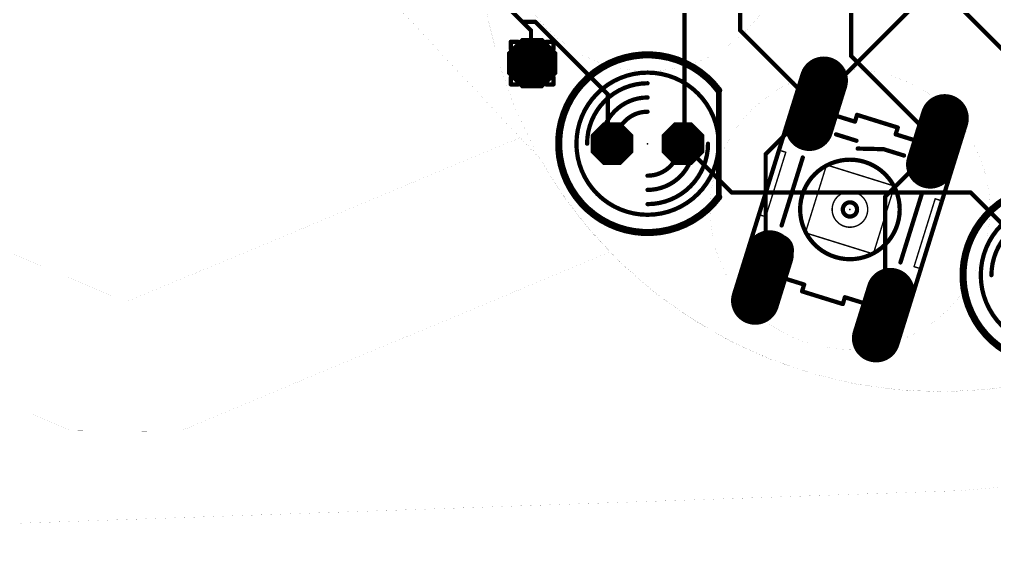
# Model space of a CAD drawing. Extents: x -96 to 96, y -43 to 63.
# Drawn here: x 43 to 77.82, y -42.97 to -23.54 of the extents above; entities that cross this region are included whole.
import ezdxf

# ---------------------------------------------------------------- set-up
doc = ezdxf.new("R2010")
doc.units = 0
for name, color, linetype in [('1', 12, 'CONTINUOUS'), ('16', 132, 'CONTINUOUS'), ('17', 110, 'CONTINUOUS'), ('20', 31, 'CONTINUOUS'), ('21', 253, 'CONTINUOUS'), ('23', 53, 'CONTINUOUS'), ('25', 253, 'CONTINUOUS'), ('29', 253, 'CONTINUOUS'), ('30', 253, 'CONTINUOUS'), ('44', 253, 'CONTINUOUS'), ('51', 253, 'CONTINUOUS')]:
    doc.layers.add(name, color=color, linetype=linetype)

# ---------------------------------------------------------------- blocks, each defined once
blk = doc.blocks.new('OCTAGONP')
at = {"const_width": 0.5}
blk.add_lwpolyline([(-0.25, -0.1036), (-0.25, 0.1036), (-0.1036, 0.25), (0.1036, 0.25), (0.25, 0.1036), (0.25, -0.1036), (0.1036, -0.25), (-0.1036, -0.25), (-0.25, -0.1036), (-0.25, 0.1036)], dxfattribs=at)
blk = doc.blocks.new('LONGP100')
at = {"const_width": 1}
blk.add_lwpolyline([(-0.5, 0), (0.5, 0)], dxfattribs=at)
at = {"const_width": 0.5}
for points in [[(-0.5, 0.25, 1), (-0.5, -0.25)], [(0.5, -0.25, 1), (0.5, 0.25)]]:
    blk.add_lwpolyline(points, format="xyb", dxfattribs=at)

msp = doc.modelspace()

# ---------------------------------------------------------------- linework, layer by layer
at = {"layer": '1', "const_width": 0.1524}
for points in [[(72.6948, -24.8412), (72.6948, -17.3736)], [(72.9996, -19.5072), (78.486, -24.9936)], [(58.674, -21.336), (60.96, -23.622)], [(68.7324, -23.9268), (68.7324, -22.7076)], [(60.96, -23.622), (61.4172, -23.622)], [(61.4172, -23.622), (64.008, -26.2128)], [(71.3232, -26.5176), (68.7324, -23.9268)], [(75.7428, -27.8892), (72.6948, -24.8412)], [(64.008, -26.2128), (64.008, -27.8892)], [(71.3232, -26.5176), (71.4635, -26.5486)], [(71.3232, -26.67), (69.6468, -28.3464)], [(71.3232, -26.67), (71.4635, -26.5486)], [(64.008, -27.8892), (64.158, -27.976)], [(75.7428, -27.8892), (75.7802, -27.8931)], [(75.7428, -28.0416), (75.7802, -27.8931)], [(75.7428, -28.0416), (73.914, -29.8704)], [(69.6468, -28.3464), (69.6468, -32.6136)], [(73.914, -29.8704), (73.914, -33.9852)], [(69.6468, -32.6136), (69.5298, -32.7569)], [(73.914, -33.9852), (73.8465, -34.1014)]]:
    msp.add_lwpolyline(points, dxfattribs=at)
at = {"layer": '1', "const_width": 0.0762}
for points in [[(60.96, -23.5839, 1), (60.96, -23.6601)], [(60.9331, -23.6489, 1), (60.9869, -23.5951)], [(61.4441, -23.5951, 1), (61.3903, -23.6489)], [(61.4172, -23.6601, 1), (61.4172, -23.5839)], [(68.6943, -23.9268, 1), (68.7705, -23.9268)], [(68.7593, -23.8999, 1), (68.7055, -23.9537)], [(72.6567, -24.8412, 1), (72.7329, -24.8412)], [(72.7217, -24.8143, 1), (72.6679, -24.8681)], [(64.0461, -26.2128, 1), (63.9699, -26.2128)], [(63.9811, -26.2397, 1), (64.0349, -26.1859)], [(71.3314, -26.4804, 1), (71.315, -26.5548)], [(71.2963, -26.5445, 1), (71.3501, -26.4907)], [(71.2983, -26.6412, 1), (71.3481, -26.6988)], [(71.3501, -26.6969, 1), (71.2963, -26.6431)], [(71.4884, -26.5774, 1), (71.4386, -26.5198)], [(71.4553, -26.5858, 1), (71.4717, -26.5114)], [(64.0271, -27.8562, 1), (63.9889, -27.9222)], [(63.9699, -27.8892, 1), (64.0461, -27.8892)], [(75.7468, -27.8513, 1), (75.7388, -27.9271)], [(75.7159, -27.9161, 1), (75.7697, -27.8623)], [(75.8171, -27.9024, 1), (75.7432, -27.8838)], [(75.7762, -27.931, 1), (75.7841, -27.8552)], [(64.1389, -28.009, 1), (64.1771, -27.943)], [(75.7059, -28.0323, 1), (75.7797, -28.0509)], [(75.7697, -28.0685, 1), (75.7159, -28.0147)], [(69.6849, -28.3464, 1), (69.6087, -28.3464)], [(69.6199, -28.3195, 1), (69.6737, -28.3733)], [(73.9521, -29.8704, 1), (73.8759, -29.8704)], [(73.8871, -29.8435, 1), (73.9409, -29.8973)], [(69.5003, -32.7328, 1), (69.5594, -32.781)], [(69.6087, -32.6136, 1), (69.6849, -32.6136)], [(69.6763, -32.6377, 1), (69.6173, -32.5895)], [(73.8136, -34.0822, 1), (73.8794, -34.1205)], [(73.8759, -33.9852, 1), (73.9521, -33.9852)], [(73.9469, -34.0043, 1), (73.8811, -33.9661)]]:
    msp.add_lwpolyline(points, format="xyb", dxfattribs=at)
at = {"layer": '16', "const_width": 0.1524}
for points in [[(66.7512, -12.8016), (66.7512, -27.8892)], [(59.436, -22.098), (61.2648, -23.9268)], [(71.4756, -26.5176), (75.1332, -22.86)], [(61.2648, -23.9268), (61.2648, -24.9936)], [(61.2648, -24.9936), (61.307, -25.098)], [(71.4756, -26.5176), (71.4635, -26.5486)], [(66.7512, -27.8892), (66.698, -27.976)], [(66.7512, -28.0416), (66.698, -27.976)], [(66.7512, -28.0416), (68.4276, -29.718)], [(68.4276, -29.718), (76.962, -29.718)], [(76.962, -29.718), (79.8576, -32.6136)]]:
    msp.add_lwpolyline(points, dxfattribs=at)
at = {"layer": '16', "const_width": 0.0762}
for points in [[(61.3029, -23.9268, 1), (61.2267, -23.9268)], [(61.2379, -23.9537, 1), (61.2917, -23.8999)], [(61.3001, -24.9793, 1), (61.2295, -25.0079)], [(61.2267, -24.9936, 1), (61.3029, -24.9936)], [(61.2717, -25.1123, 1), (61.3423, -25.0837)], [(71.4487, -26.4907, 1), (71.5025, -26.5445)], [(71.5111, -26.5314, 1), (71.4401, -26.5038)], [(71.428, -26.5348, 1), (71.499, -26.5625)], [(66.7131, -27.8892, 1), (66.7893, -27.8892)], [(66.7837, -27.9091, 1), (66.7187, -27.8693)], [(66.7276, -27.952, 1), (66.6684, -28)], [(66.6655, -27.9561, 1), (66.7305, -27.9959)], [(66.7781, -28.0147, 1), (66.7243, -28.0685)], [(66.7216, -28.0656, 1), (66.7808, -28.0176)], [(68.4276, -29.6799, 1), (68.4276, -29.7561)], [(68.4007, -29.7449, 1), (68.4545, -29.6911)], [(76.9889, -29.6911, 1), (76.9351, -29.7449)], [(76.962, -29.7561, 1), (76.962, -29.6799)]]:
    msp.add_lwpolyline(points, format="xyb", dxfattribs=at)
at = {"layer": '20'}
for points, const_width in [([(61.5767, -28.5094, 1.3858), (82.4964, -5.3099)], 0.001), ([(61.5769, -28.5093, 1), (61.5765, -28.5095)], 0.0005), ([(61.5765, -28.5096, 1), (61.5769, -28.5092)], 0.0005)]:
    msp.add_lwpolyline(points, format="xyb", dxfattribs=dict(at, const_width=const_width))
at = {"layer": '20', "const_width": 0.001}
msp.add_lwpolyline([(43, -8.6615), (61.5767, -28.5094)], dxfattribs=at)
at = {"layer": '21'}
for points, const_width in [([(60.799, -24.336), (60.545, -24.336)], 0.1524), ([(60.545, -24.336), (60.545, -24.59)], 0.1524), ([(62.069, -24.336), (61.815, -24.336)], 0.1524), ([(62.069, -24.59), (62.069, -24.336)], 0.1524), ([(60.545, -25.606), (60.545, -25.86)], 0.1524), ([(62.069, -25.86), (62.069, -25.606)], 0.1524), ([(60.545, -25.86), (60.799, -25.86)], 0.1524), ([(61.815, -25.86), (62.069, -25.86)], 0.1524), ([(67.968, -29.881), (67.968, -26.071)], 0.2032), ([(72.8339, -27.1883), (72.5914, -27.1128)], 0.1524), ([(72.8339, -27.1883), (72.9094, -26.9458)], 0.1524), ([(74.3645, -27.399), (72.9094, -26.9458)], 0.1524), ([(70.3869, -27.3573), (70.1226, -28.2061)], 0.1524), ([(74.3645, -27.399), (74.2889, -27.6415)], 0.1524), ([(74.2889, -27.6415), (74.5314, -27.717)], 0.1524), ([(70.1226, -28.2061), (69.405, -30.5099)], 0.1524), ([(70.3651, -28.2816), (70.1226, -28.2061)], 0.0508), ([(69.6475, -30.5854), (70.3651, -28.2816)], 0.0508), ([(75.9428, -30.0189), (76.2071, -29.1701)], 0.1524), ([(74.9449, -32.3684), (75.7003, -29.9433)], 0.0508), ([(75.1874, -32.4439), (75.9428, -30.0189)], 0.1524), ([(75.9428, -30.0189), (75.7003, -29.9433)], 0.0508), ([(69.405, -30.5099), (69.1029, -31.4799)], 0.1524), ([(69.6475, -30.5854), (69.405, -30.5099)], 0.0508), ([(74.9231, -33.2927), (75.1874, -32.4439)], 0.1524), ([(74.9449, -32.3684), (75.1874, -32.4439)], 0.0508), ([(71.0211, -33.0085), (70.7786, -32.933)], 0.1524), ([(70.9455, -33.251), (71.0211, -33.0085)], 0.1524), ([(70.9455, -33.251), (72.4006, -33.7042)], 0.1524), ([(72.4761, -33.4617), (72.4006, -33.7042)], 0.1524), ([(72.4761, -33.4617), (72.7186, -33.5372)], 0.1524)]:
    msp.add_lwpolyline(points, dxfattribs=dict(at, const_width=const_width))
for points, const_width in [([(60.545, -24.2979, 1), (60.545, -24.3741)], 0.0762), ([(60.5831, -24.336, 1), (60.5069, -24.336)], 0.0762), ([(60.799, -24.3741, 1), (60.799, -24.2979)], 0.0762), ([(61.815, -24.2979, 1), (61.815, -24.3741)], 0.0762), ([(62.1071, -24.336, 1), (62.0309, -24.336)], 0.0762), ([(62.069, -24.3741, 1), (62.069, -24.2979)], 0.0762), ([(60.5069, -24.59, 1), (60.5831, -24.59)], 0.0762), ([(62.0309, -24.59, 1), (62.1071, -24.59)], 0.0762), ([(67.968, -26.071, 3), (67.968, -29.881)], 0.254), ([(65.428, -30.516, 1), (65.428, -25.436, 1), (65.428, -30.516)], 0.1524), ([(60.5831, -25.606, 1), (60.5069, -25.606)], 0.0762), ([(62.1071, -25.606, 1), (62.0309, -25.606)], 0.0762), ([(60.545, -25.8219, 1), (60.545, -25.8981)], 0.0762), ([(60.5069, -25.86, 1), (60.5831, -25.86)], 0.0762), ([(60.799, -25.8981, 1), (60.799, -25.8219)], 0.0762), ([(61.815, -25.8219, 1), (61.815, -25.8981)], 0.0762), ([(62.0309, -25.86, 1), (62.1071, -25.86)], 0.0762), ([(62.069, -25.8981, 1), (62.069, -25.8219)], 0.0762), ([(67.9172, -26.1091, 1), (68.0188, -26.0329)], 0.127), ([(68.0188, -26.071, 1), (67.9172, -26.071)], 0.1016), ([(72.6027, -27.0764, 1), (72.58, -27.1491)], 0.0762), ([(72.7975, -27.177, 1), (72.8702, -27.1996)], 0.0762), ([(72.8225, -27.2247, 1), (72.8452, -27.1519)], 0.0762), ([(72.9207, -26.9094, 1), (72.8981, -26.9822)], 0.0762), ([(72.9458, -26.9571, 1), (72.873, -26.9344)], 0.0762), ([(70.4233, -27.3686, 1), (70.3505, -27.3459)], 0.0762), ([(74.4008, -27.4103, 1), (74.3281, -27.3876)], 0.0762), ([(74.3531, -27.4354, 1), (74.3758, -27.3626)], 0.0762), ([(74.3003, -27.6051, 1), (74.2776, -27.6779)], 0.0762), ([(74.2525, -27.6302, 1), (74.3253, -27.6528)], 0.0762), ([(74.5201, -27.7534, 1), (74.5428, -27.6806)], 0.0762), ([(70.0862, -28.1947, 1), (70.1589, -28.2174)], 0.0762), ([(70.1589, -28.2174, 1), (70.0862, -28.1947)], 0.0762), ([(70.1263, -28.1939, 1), (70.1188, -28.2182)], 0.0254), ([(70.3772, -28.2854, 1), (70.3529, -28.2778)], 0.0254), ([(70.3613, -28.2937, 1), (70.3688, -28.2695)], 0.0254), ([(72.655, -32.103, 1), (72.655, -28.547, 1), (72.655, -32.103)], 0.1524), ([(76.2435, -29.1814, 1), (76.1708, -29.1587)], 0.0762), ([(82.408, -30.767, 3), (82.408, -34.577)], 0.254), ([(68.0188, -29.9191, 1), (67.9172, -29.8429)], 0.127), ([(67.9172, -29.881, 1), (68.0188, -29.881)], 0.1016), ([(75.704, -29.9312, 1), (75.6965, -29.9554)], 0.0254), ([(75.7124, -29.9471, 1), (75.6881, -29.9395)], 0.0254), ([(75.9792, -30.0302, 1), (75.9064, -30.0075)], 0.0762), ([(72.655, -30.579, 1), (72.655, -30.071, 1), (72.655, -30.579)], 0.1524), ([(75.9064, -30.0075, 1), (75.9792, -30.0302)], 0.0762), ([(75.939, -30.031, 1), (75.9466, -30.0067)], 0.0254), ([(79.868, -35.212, 1), (79.868, -30.132, 1), (79.868, -35.212)], 0.1524), ([(69.3686, -30.4986, 1), (69.4414, -30.5212)], 0.0762), ([(69.4414, -30.5212, 1), (69.3686, -30.4986)], 0.0762), ([(69.4088, -30.4978, 1), (69.4012, -30.522)], 0.0254), ([(69.6354, -30.5816, 1), (69.6596, -30.5892)], 0.0254), ([(69.6437, -30.5976, 1), (69.6513, -30.5733)], 0.0254), ([(69.0665, -31.4686, 1), (69.1392, -31.4913)], 0.0762), ([(74.9328, -32.3646, 1), (74.9571, -32.3722)], 0.0254), ([(74.9487, -32.3563, 1), (74.9412, -32.3805)], 0.0254), ([(75.2238, -32.4553, 1), (75.1511, -32.4326)], 0.0762), ([(75.1511, -32.4326, 1), (75.2238, -32.4553)], 0.0762), ([(75.1837, -32.4561, 1), (75.1912, -32.4318)], 0.0254), ([(70.7899, -32.8966, 1), (70.7672, -32.9694)], 0.0762), ([(71.0574, -33.0198, 1), (70.9847, -32.9972)], 0.0762), ([(71.0097, -33.0449, 1), (71.0324, -32.9721)], 0.0762), ([(70.9569, -33.2146, 1), (70.9342, -33.2874)], 0.0762), ([(70.9092, -33.2397, 1), (70.9819, -33.2623)], 0.0762), ([(72.4875, -33.4253, 1), (72.4648, -33.4981)], 0.0762), ([(72.5125, -33.473, 1), (72.4398, -33.4504)], 0.0762), ([(74.8867, -33.2814, 1), (74.9595, -33.3041)], 0.0762), ([(72.3642, -33.6929, 1), (72.437, -33.7155)], 0.0762), ([(72.3893, -33.7406, 1), (72.4119, -33.6678)], 0.0762), ([(72.7073, -33.5736, 1), (72.73, -33.5009)], 0.0762)]:
    msp.add_lwpolyline(points, format="xyb", dxfattribs=dict(at, const_width=const_width))
at = {"layer": '23'}
for p in [(61.307, -25.098), (65.428, -27.976), (72.655, -30.325)]:
    msp.add_point(p, dxfattribs=at)
at = {"layer": '25'}
for points, const_width in [([(76.5814, -40.3711, 0.7397), (86.503, -3.4322)], 0.001), ([(75.8885, -36.8411, 1), (75.8885, -3.9251, 1), (75.8885, -36.8411)], 0.001), ([(61.5767, -28.5094, 1.4003), (82.1982, -5.1826)], 0.001), ([(61.5767, -28.5094, 1.4003), (82.1982, -5.1826)], 0.001), ([(65.4305, -25.3831, 1), (65.4305, -15.3831, 1), (65.4305, -25.3831)], 0.001), ([(72.6568, -35.3293, 1), (72.6568, -25.3293, 1), (72.6568, -35.3293)], 0.001), ([(65.4305, -30.4745, 1), (65.4305, -25.4745, 1), (65.4305, -30.4745)], 0.001), ([(65.4308, -26.9745, 1), (65.4303, -26.9745)], 0.0005), ([(60.8772, -27.7617, 1), (60.8768, -27.762)], 0.0005), ([(60.8771, -27.7621, 1), (60.8769, -27.7616)], 0.0005), ([(64.4305, -27.9743, 1), (64.4305, -27.9748)], 0.0005), ([(65.4305, -27.9743, 1), (65.4305, -27.9748)], 0.0005), ([(65.4308, -27.9745, 1), (65.4303, -27.9745)], 0.0005), ([(65.4303, -27.9745, 1), (65.4308, -27.9745)], 0.0005), ([(65.4305, -27.9748, 1), (65.4305, -27.9743)], 0.0005), ([(66.4305, -27.9748, 1), (66.4305, -27.9743)], 0.0005), ([(61.4664, -28.3114, 1), (61.4659, -28.3117)], 0.0005), ([(61.466, -28.3117, 1), (61.4663, -28.3114)], 0.0005), ([(61.4662, -28.3116, 0.067), (64.0774, -31.8445)], 0.001), ([(61.5769, -28.5093, 1), (61.5765, -28.5095)], 0.0005), ([(61.5769, -28.5093, 1), (61.5765, -28.5095)], 0.0005), ([(61.5765, -28.5096, 1), (61.5769, -28.5092)], 0.0005), ([(65.4303, -28.9745, 1), (65.4308, -28.9745)], 0.0005), ([(72.6571, -29.3293, 1), (72.6566, -29.3293)], 0.0005), ([(79.8767, -35.1751, 1), (79.8767, -30.1751, 1), (79.8767, -35.1751)], 0.001), ([(71.6568, -30.329, 1), (71.6568, -30.3295)], 0.0005), ([(72.6568, -30.329, 1), (72.6568, -30.3295)], 0.0005), ([(72.6571, -30.3293, 1), (72.6566, -30.3293)], 0.0005), ([(72.6566, -30.3293, 1), (72.6571, -30.3293)], 0.0005), ([(72.6568, -30.3295, 1), (72.6568, -30.329)], 0.0005), ([(73.6568, -30.3295, 1), (73.6568, -30.329)], 0.0005), ([(72.6566, -31.3293, 1), (72.6571, -31.3293)], 0.0005), ([(64.0775, -31.8447, 1), (64.0773, -31.8442)], 0.0005), ([(64.0772, -31.8446, 1), (64.0776, -31.8443)], 0.0005), ([(46.7879, -33.6382, 1), (46.7881, -33.6387)], 0.0005), ([(46.7879, -33.6387, 1), (46.7881, -33.6382)], 0.0005), ([(44.815, -38.2325, 1), (44.815, -38.233)], 0.0005), ([(44.8149, -38.2329, 1), (44.8151, -38.2325)], 0.0005), ([(48.7127, -38.2529, 1), (48.7129, -38.2533)], 0.0005), ([(48.7128, -38.2534, 1), (48.7128, -38.2529)], 0.0005), ([(76.5814, -40.3709, 1), (76.5814, -40.3713)], 0.0005), ([(76.5814, -40.3713, 1), (76.5814, -40.3709)], 0.0005)]:
    msp.add_lwpolyline(points, format="xyb", dxfattribs=dict(at, const_width=const_width))
at = {"layer": '25', "const_width": 0.001}
for points in [[(43, -8.6615), (61.5767, -28.5094)], [(65.4305, -27.9745), (65.4305, -26.9745)], [(32.9081, -27.6777), (46.788, -33.6384)], [(46.788, -33.6384), (60.877, -27.7618)], [(60.877, -27.7618), (61.4662, -28.3116)], [(65.4305, -27.9745), (64.4305, -27.9745)], [(65.4305, -27.9745), (65.4305, -28.9745)], [(65.4305, -27.9745), (66.4305, -27.9745)], [(72.6568, -30.3293), (72.6568, -29.3293)], [(72.6568, -30.3293), (71.6568, -30.3293)], [(72.6568, -30.3293), (72.6568, -31.3293)], [(72.6568, -30.3293), (73.6568, -30.3293)], [(44.815, -38.2327), (29.2283, -31.5389)], [(64.0774, -31.8445), (48.7128, -38.2531)], [(48.7128, -38.2531), (44.815, -38.2327)], [(1.4897, -42.9742), (76.5814, -40.3711)]]:
    msp.add_lwpolyline(points, dxfattribs=at)
at = {"layer": '44'}
for centre, radius in [((61.307, -25.098), 0.4572), ((71.4635, -26.5486), 0.508), ((75.7802, -27.8931), 0.508), ((64.158, -27.976), 0.4064), ((66.698, -27.976), 0.4064), ((69.5298, -32.7569), 0.508), ((73.8465, -34.1014), 0.508)]:
    msp.add_circle(centre, radius, dxfattribs=at)
at = {"layer": '51'}
for points, const_width in [([(61.307, -25.733, 1), (61.307, -24.463, 1), (61.307, -25.733)], 0.1524), ([(71.7982, -25.602, 1), (71.3132, -25.451)], 0.127), ([(71.2829, -25.4415, 1), (71.3435, -25.4604)], 0.0635), ([(71.3435, -25.4604, 1), (71.2829, -25.4415)], 0.0635), ([(72.3856, -25.8515, 1), (71.7793, -25.6627)], 0.127), ([(65.428, -25.817, 0.4142), (63.269, -27.976)], 0.1524), ([(65.428, -25.8551, 1), (65.428, -25.7789)], 0.0762), ([(71.749, -25.6532, 1), (71.8096, -25.6721)], 0.0635), ([(71.7679, -25.5926, 1), (71.8285, -25.6115)], 0.0635), ([(71.8285, -25.6115, 1), (71.7679, -25.5926)], 0.0635), ([(71.1696, -25.8053, 1), (71.2302, -25.8242)], 0.0635), ([(71.6924, -25.8351, 1), (71.753, -25.854)], 0.0635), ([(72.2609, -26.1452, 1), (72.3215, -26.1641)], 0.0635), ([(72.3553, -25.8421, 1), (72.4159, -25.861)], 0.0635), ([(72.4159, -25.861, 1), (72.3553, -25.8421)], 0.0635), ([(65.428, -26.325, 0.4142), (63.777, -27.976)], 0.1524), ([(65.428, -26.3631, 1), (65.428, -26.2869)], 0.0762), ([(65.428, -26.833, 0.4142), (64.285, -27.976)], 0.1524), ([(65.428, -26.8711, 1), (65.428, -26.7949)], 0.0762), ([(71.1476, -26.6232, 1), (71.125, -26.6959)], 0.0762), ([(71.154, -26.6933, 1), (71.1186, -26.6258)], 0.0762), ([(70.4825, -26.9598, 1), (70.5179, -27.0272)], 0.0762), ([(70.5366, -27.0048, 1), (70.4638, -26.9822)], 0.0762), ([(71.2357, -28.1296, 1), (71.2357, -27.1136, 1), (71.2357, -28.1296)], 0.1524), ([(72.58, -27.1491, 1), (72.6027, -27.0764)], 0.0762), ([(75.4721, -27.0456, 1), (75.4532, -27.1063)], 0.0635), ([(75.4923, -27.0644, 1), (75.4331, -27.0875)], 0.0635), ([(76.6787, -27.1222, 1), (76.6181, -27.1033)], 0.0635), ([(70.3505, -27.3459, 1), (70.4233, -27.3686)], 0.0762), ([(75.5812, -27.4662, 1), (75.6404, -27.4431)], 0.0635), ([(76.5445, -27.4462, 1), (76.5634, -27.3855)], 0.0635), ([(72.1713, -27.6071, 1), (72.1487, -27.6799)], 0.0762), ([(72.8762, -27.9065, 1), (72.8989, -27.8337)], 0.0762), ([(74.5428, -27.6806, 1), (74.5201, -27.7534)], 0.0762), ([(76.4293, -27.7095, 1), (76.4899, -27.7284)], 0.0635), ([(63.2309, -27.976, 1), (63.3071, -27.976)], 0.0762), ([(63.7389, -27.976, 1), (63.8151, -27.976)], 0.0762), ([(64.2469, -27.976, 1), (64.3231, -27.976)], 0.0762), ([(65.428, -29.119, 0.4142), (66.571, -27.976)], 0.1524), ([(65.428, -29.627, 0.4142), (67.079, -27.976)], 0.1524), ([(65.428, -30.135, 0.4142), (67.587, -27.976)], 0.1524), ([(66.6091, -27.976, 1), (66.5329, -27.976)], 0.0762), ([(67.1171, -27.976, 1), (67.0409, -27.976)], 0.0762), ([(67.6251, -27.976, 1), (67.5489, -27.976)], 0.0762), ([(72.9342, -28.1123, 1), (72.9324, -28.1885)], 0.0762), ([(73.8689, -28.1359, 1), (73.8463, -28.2086)], 0.0762), ([(73.8567, -28.2103, 1), (73.8585, -28.1341)], 0.0762), ([(76.0202, -28.1525, 1), (75.9528, -28.1879)], 0.0762), ([(75.9752, -28.2066, 1), (75.9978, -28.1338)], 0.0762), ([(71.0077, -28.4817, 1), (70.935, -28.4591)], 0.0762), ([(74.5738, -28.4352, 1), (74.5964, -28.3625)], 0.0762), ([(75.3584, -29.4137, 1), (75.3584, -28.3977, 1), (75.3584, -29.4137)], 0.1524), ([(71.8239, -28.7227, 1), (71.8163, -28.7469)], 0.0254), ([(71.8322, -28.7386, 1), (71.808, -28.731)], 0.0254), ([(76.3568, -28.8176, 1), (76.2841, -28.795)], 0.0762), ([(76.2867, -28.824, 1), (76.3542, -28.7886)], 0.0762), ([(65.428, -29.0809, 1), (65.428, -29.1571)], 0.0762), ([(76.1708, -29.1587, 1), (76.2435, -29.1814)], 0.0762), ([(65.428, -29.5889, 1), (65.428, -29.6651)], 0.0762), ([(74.2573, -29.4939, 1), (74.2331, -29.4863)], 0.0254), ([(74.2414, -29.5022, 1), (74.249, -29.478)], 0.0254), ([(72.655, -30.96, 1), (72.655, -29.69, 1), (72.655, -30.96)], 0.0508), ([(75.2516, -29.8036, 1), (75.1789, -29.7809)], 0.0762), ([(65.428, -30.0969, 1), (65.428, -30.1731)], 0.0762), ([(79.868, -30.513, 0.4142), (77.709, -32.672)], 0.1524), ([(70.1796, -30.8842, 1), (70.2524, -30.9068)], 0.0762), ([(70.0729, -32.2901, 1), (70.0729, -31.2741, 1), (70.0729, -32.2901)], 0.1524), ([(71.0686, -31.1478, 1), (71.061, -31.172)], 0.0254), ([(71.0527, -31.1561, 1), (71.0769, -31.1637)], 0.0254), ([(69.1392, -31.4913, 1), (69.0665, -31.4686)], 0.0762), ([(69.0233, -31.826, 1), (68.9558, -31.8614)], 0.0762), ([(68.9532, -31.8324, 1), (69.0259, -31.855)], 0.0762), ([(73.4778, -31.9114, 1), (73.502, -31.919)], 0.0254), ([(73.4861, -31.9273, 1), (73.4937, -31.9031)], 0.0254), ([(74.4235, -32.206, 1), (74.4963, -32.2287)], 0.0762), ([(69.3348, -32.4434, 1), (69.3122, -32.5162)], 0.0762), ([(69.2898, -32.4975, 1), (69.3572, -32.4621)], 0.0762), ([(74.0743, -33.5364, 1), (74.0743, -32.5204, 1), (74.0743, -33.5364)], 0.1524), ([(77.6709, -32.672, 1), (77.7471, -32.672)], 0.0762), ([(70.7672, -32.9694, 1), (70.7899, -32.8966)], 0.0762), ([(68.8758, -33.306, 1), (68.841, -33.3591)], 0.0635), ([(69.5307, -33.3092, 1), (69.5118, -33.3698)], 0.0635), ([(69.8508, -33.2426, 1), (69.7901, -33.2237)], 0.0635), ([(74.9595, -33.3041, 1), (74.8867, -33.2814)], 0.0762), ([(69.9969, -33.5209, 1), (70.0158, -33.4602)], 0.0635), ([(72.73, -33.5009, 1), (72.7073, -33.5736)], 0.0762), ([(74.7734, -33.6452, 1), (74.8462, -33.6678)], 0.0762), ([(74.8275, -33.6902, 1), (74.7921, -33.6228)], 0.0762), ([(69.6013, -33.83, 1), (69.6619, -33.8489)], 0.0635), ([(69.6142, -33.866, 1), (69.649, -33.8129)], 0.0635), ([(74.156, -33.9567, 1), (74.1914, -34.0242)], 0.0762), ([(74.1624, -34.0268, 1), (74.185, -33.9541)], 0.0762), ([(73.0093, -34.5257, 0.3252), (73.148, -34.9346)], 0.127), ([(73.3671, -34.3378, 0.4142), (73.0093, -34.5257)], 0.127), ([(73.0397, -34.5351, 1), (72.979, -34.5162)], 0.0635), ([(73.551, -34.4948, 0.2053), (73.3671, -34.3378)], 0.127), ([(73.3766, -34.3075, 1), (73.3577, -34.3681)], 0.0635), ([(73.3577, -34.3681, 1), (73.3766, -34.3075)], 0.0635), ([(73.5778, -34.4779, 1), (73.5242, -34.5118)], 0.0635), ([(73.5226, -34.5089, 1), (73.5795, -34.4808)], 0.0635), ([(72.979, -34.5162, 1), (73.0397, -34.5351)], 0.0635), ([(74.2159, -34.6022, 1), (74.1553, -34.5833)], 0.0635), ([(73.1297, -34.9606, 1), (73.1663, -34.9087)], 0.0635), ([(73.9665, -35.1896, 1), (74.0271, -35.2085)], 0.0635), ([(73.97, -35.216, 1), (74.0236, -35.182)], 0.0635)]:
    msp.add_lwpolyline(points, format="xyb", dxfattribs=dict(at, const_width=const_width))
for points, const_width in [([(71.1999, -25.8147), (71.3132, -25.451)], 0.127), ([(71.7982, -25.602), (71.7227, -25.8446)], 0.127), ([(72.2912, -26.1546), (72.3856, -25.8515)], 0.127), ([(70.5002, -26.9935), (71.1363, -26.6596)], 0.1524), ([(71.1363, -26.6596), (72.5914, -27.1128)], 0.1524), ([(70.5002, -26.9935), (70.3869, -27.3573)], 0.1524), ([(75.6108, -27.4546), (75.4627, -27.076)], 0.127), ([(75.4627, -27.076), (76.554, -27.4159)], 0.127), ([(76.4596, -27.719), (76.6484, -27.1127)], 0.127), ([(72.8875, -27.8701), (72.16, -27.6435)], 0.1524), ([(75.9865, -28.1702), (74.5314, -27.717)], 0.1524), ([(73.8576, -28.1722), (72.9333, -28.1504)], 0.1524), ([(74.5851, -28.3988), (73.8576, -28.1722)], 0.1524), ([(76.3204, -28.8063), (75.9865, -28.1702)], 0.1524), ([(70.9713, -28.4704), (70.216, -30.8955)], 0.1524), ([(71.0648, -31.1599), (71.8201, -28.7348)], 0.0508), ([(74.2452, -29.4901), (71.8201, -28.7348)], 0.0508), ([(76.3204, -28.8063), (76.2071, -29.1701)], 0.1524), ([(74.2452, -29.4901), (73.4899, -31.9152)], 0.0508), ([(74.4599, -32.2173), (75.2152, -29.7923)], 0.1524), ([(71.0648, -31.1599), (73.4899, -31.9152)], 0.0508), ([(68.9896, -31.8437), (69.1029, -31.4799)], 0.1524), ([(68.9896, -31.8437), (69.3235, -32.4798)], 0.1524), ([(69.3235, -32.4798), (70.7786, -32.933)], 0.1524), ([(68.8584, -33.3325), (69.6316, -33.8394)], 0.127), ([(69.5213, -33.3395), (70.0063, -33.4905)], 0.127), ([(69.6316, -33.8394), (69.8205, -33.2331)], 0.127), ([(74.8098, -33.6565), (74.9231, -33.2927)], 0.1524), ([(72.7186, -33.5372), (74.1737, -33.9904)], 0.1524), ([(74.1737, -33.9904), (74.8098, -33.6565)], 0.1524), ([(73.551, -34.4948), (73.9968, -35.199)], 0.127), ([(73.9968, -35.199), (74.1856, -34.5927)], 0.127)]:
    msp.add_lwpolyline(points, dxfattribs=dict(at, const_width=const_width))

# ---------------------------------------------------------------- block references
at = {"layer": '17'}
for p, xscale, yscale in [((61.307, -25.098), 1.6002, 1.6002), ((61.307, -25.098), 1.6002, 1.6002), ((64.158, -27.976), 1.3208, 1.3208), ((64.158, -27.976), 1.3208, 1.3208), ((66.698, -27.976), 1.3208, 1.3208), ((66.698, -27.976), 1.3208, 1.3208)]:
    msp.add_blockref('OCTAGONP', p, dxfattribs=dict(at, xscale=xscale, yscale=yscale))
at = {"layer": '17', "xscale": 1.524, "yscale": 1.524, "rotation": 252.7}
for p in [(71.4635, -26.5486), (71.4635, -26.5486), (75.7802, -27.8931), (75.7802, -27.8931), (69.5298, -32.7569), (69.5298, -32.7569), (73.8465, -34.1014), (73.8465, -34.1014)]:
    msp.add_blockref('LONGP100', p, dxfattribs=at)
at = {"layer": '29'}
for p, xscale, yscale in [((61.307, -25.098), 1.8034, 1.8034), ((64.158, -27.976), 1.524, 1.524), ((66.698, -27.976), 1.524, 1.524)]:
    msp.add_blockref('OCTAGONP', p, dxfattribs=dict(at, xscale=xscale, yscale=yscale))
at = {"layer": '29', "xscale": 1.7272, "yscale": 1.7272, "rotation": 252.7}
for p in [(71.4635, -26.5486), (75.7802, -27.8931), (69.5298, -32.7569), (73.8465, -34.1014)]:
    msp.add_blockref('LONGP100', p, dxfattribs=at)
at = {"layer": '30'}
for p, xscale, yscale in [((61.307, -25.098), 1.8034, 1.8034), ((64.158, -27.976), 1.524, 1.524), ((66.698, -27.976), 1.524, 1.524)]:
    msp.add_blockref('OCTAGONP', p, dxfattribs=dict(at, xscale=xscale, yscale=yscale))
at = {"layer": '30', "xscale": 1.7272, "yscale": 1.7272, "rotation": 252.7}
for p in [(71.4635, -26.5486), (75.7802, -27.8931), (69.5298, -32.7569), (73.8465, -34.1014)]:
    msp.add_blockref('LONGP100', p, dxfattribs=at)

doc.saveas('drawing.dxf')
